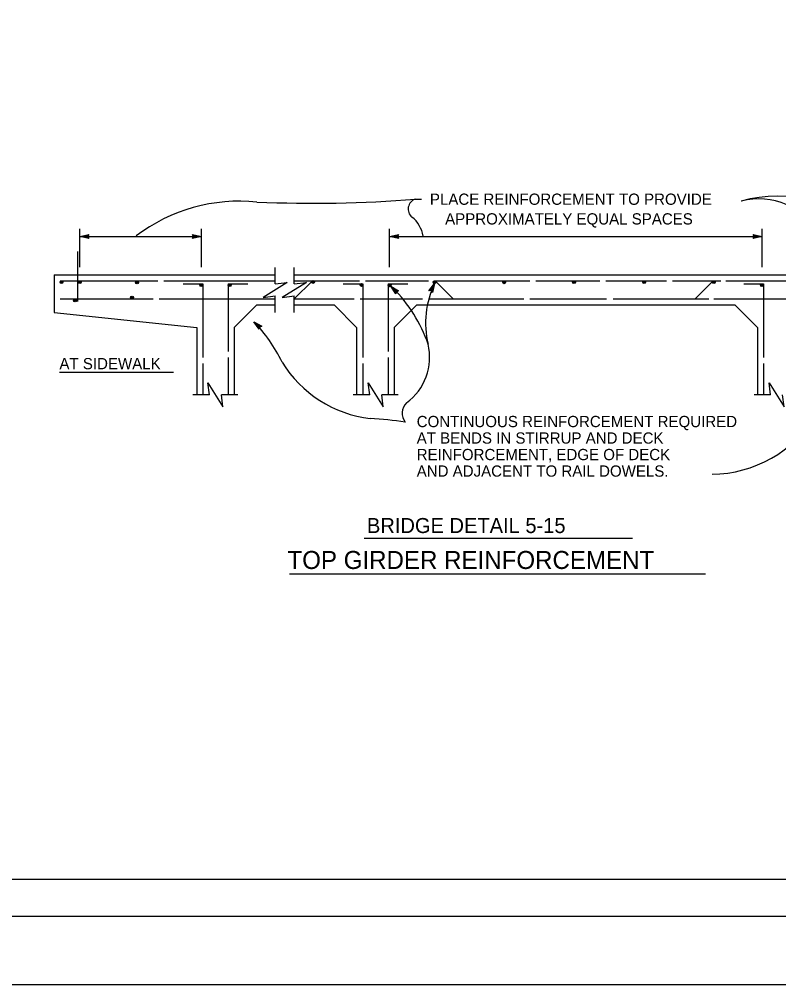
# Model space of a CAD drawing. Extents: x -894 to 866, y -476 to 714.
# Drawn here: x -388 to 118, y -476 to 167 of the extents above; entities that cross this region are included whole.
import ezdxf

# ---------------------------------------------------------------- set-up
doc = ezdxf.new("R2010")
doc.units = 0
for name, color, linetype in [('10 Sheet Format', 7, 'Continuous'), ('56 Stage 3 Anno', 7, 'Continuous'), ('57 Undefined', 7, 'Continuous'), ('60 Nongeo Data', 7, 'Continuous')]:
    doc.layers.add(name, color=color, linetype=linetype)

msp = doc.modelspace()

# ---------------------------------------------------------------- linework, layer by layer
at = {"layer": '10 Sheet Format'}
msp.add_line((-438.75, -406.04), (199.07, -406.04), dxfattribs=at)
for points in [[(-894.04, 713.56), (865.96, 713.56), (865.96, -476.44), (-894.04, -476.44)], [(-863.43, 668.96), (836.57, 668.96), (836.57, -431.04), (-863.43, -431.04)], [(-863.43, 668.96), (836.57, 668.96), (836.57, -431.04), (-863.43, -431.04)]]:
    msp.add_lwpolyline(points, close=True, dxfattribs=at)
at = {"layer": '56 Stage 3 Anno'}
for p, q in [((-124.33, 46.85), (-120.44, 46.76)), ((-348.02, 1.46), (-348.02, 27.06)), ((-266.82, 1.46), (-266.82, 27.06)), ((-141.72, 1.46), (-141.72, 27.06)), ((106.68, 1.46), (106.68, 27.06)), ((-348.02, 22.06), (-342.02, 23.39)), ((-348.02, 22.06), (-266.82, 22.06)), ((-342.02, 20.72), (-348.02, 22.06)), ((-348.02, 22.06), (-348.02, 22.06)), ((-342.24, 21.08), (-346.64, 22.06)), ((-346.63, 22.06), (-342.25, 23.03)), ((-345.26, 22.06), (-342.43, 22.68)), ((-342.47, 21.44), (-345.26, 22.06)), ((-343.88, 22.06), (-342.67, 22.33)), ((-342.65, 21.78), (-343.88, 22.06)), ((-342.02, 23.39), (-342.82, 22.06)), ((-342.82, 22.06), (-342.02, 20.72)), ((-342.02, 23.39), (-342.02, 23.39)), ((-342.02, 20.72), (-342.02, 20.72)), ((-272.02, 22.06), (-272.82, 23.4)), ((-272.82, 23.4), (-272.82, 23.4)), ((-272.82, 23.4), (-266.82, 22.06)), ((-266.82, 22.06), (-272.82, 20.73)), ((-272.82, 20.73), (-272.02, 22.06)), ((-272.82, 20.73), (-272.82, 20.73)), ((-272.6, 23.04), (-268.2, 22.06)), ((-268.21, 22.06), (-272.58, 21.09)), ((-269.58, 22.06), (-272.41, 21.44)), ((-272.37, 22.68), (-269.58, 22.06)), ((-272.19, 22.34), (-270.96, 22.06)), ((-270.96, 22.06), (-272.17, 21.8)), ((-266.82, 22.06), (-266.82, 22.06)), ((-141.72, 22.06), (-135.72, 23.39)), ((-141.72, 22.06), (106.68, 22.06)), ((-135.72, 20.72), (-141.72, 22.06)), ((-141.72, 22.06), (-141.72, 22.06)), ((-135.94, 21.08), (-140.34, 22.06)), ((-140.33, 22.06), (-135.95, 23.03)), ((-138.96, 22.06), (-136.13, 22.68)), ((-136.17, 21.44), (-138.96, 22.06)), ((-137.58, 22.06), (-136.37, 22.33)), ((-136.35, 21.78), (-137.58, 22.06)), ((-135.72, 23.39), (-136.52, 22.06)), ((-136.52, 22.06), (-135.72, 20.72)), ((-135.72, 23.39), (-135.72, 23.39)), ((-135.72, 20.72), (-135.72, 20.72)), ((101.48, 22.06), (100.68, 23.4)), ((100.68, 23.4), (100.68, 23.4)), ((100.68, 23.4), (106.68, 22.06)), ((106.68, 22.06), (100.68, 20.73)), ((100.68, 20.73), (101.48, 22.06)), ((100.68, 20.73), (100.68, 20.73)), ((100.9, 23.04), (105.3, 22.06)), ((105.29, 22.06), (100.91, 21.09)), ((103.92, 22.06), (101.09, 21.44)), ((101.13, 22.68), (103.92, 22.06)), ((101.31, 22.34), (102.54, 22.06)), ((102.54, 22.06), (101.33, 21.8)), ((106.68, 22.06), (106.68, 22.06)), ((-137.39, -16.22), (-140.84, -11.12)), ((-140.84, -11.12), (-140.84, -11.12)), ((-140.84, -11.12), (-135.56, -14.27)), ((-137.31, -15.81), (-139.83, -12.07)), ((-139.82, -12.08), (-135.98, -14.37)), ((-115.42, -14.12), (-111.57, -9.33)), ((-115.01, -14.08), (-112.18, -10.57)), ((-114.58, -14.03), (-112.79, -11.81)), ((-112.79, -11.81), (-113.48, -14.62)), ((-112.18, -10.58), (-113.25, -14.93)), ((-111.57, -9.33), (-113.03, -15.3)), ((-111.57, -9.33), (-111.57, -9.33)), ((-137.23, -15.39), (-138.83, -13.02)), ((-138.83, -13.02), (-136.34, -14.51)), ((-137.12, -15.01), (-137.83, -13.97)), ((-137.83, -13.97), (-136.76, -14.61)), ((-137.06, -14.69), (-137.39, -16.22)), ((-137.39, -16.22), (-137.39, -16.22)), ((-135.56, -14.27), (-137.06, -14.69)), ((-135.56, -14.27), (-135.56, -14.27)), ((-113.87, -13.99), (-115.42, -14.12)), ((-115.42, -14.12), (-115.42, -14.12)), ((-114.19, -14.02), (-113.4, -13.04)), ((-113.03, -15.3), (-113.87, -13.99)), ((-113.4, -13.04), (-113.7, -14.25)), ((-113.03, -15.3), (-113.03, -15.3)), ((-228.38, -39.84), (-232.06, -34.92)), ((-232.06, -34.92), (-232.06, -34.92)), ((-232.06, -34.92), (-226.64, -37.82)), ((-228.31, -39.43), (-231.02, -35.82)), ((-231, -35.82), (-227.05, -37.94)), ((-228.26, -39.01), (-229.97, -36.72)), ((-229.97, -36.72), (-227.42, -38.08)), ((-228.17, -38.63), (-228.92, -37.62)), ((-228.92, -37.62), (-227.83, -38.2)), ((-228.12, -38.31), (-228.38, -39.84)), ((-226.64, -37.82), (-228.12, -38.31)), ((-226.64, -37.82), (-226.64, -37.82)), ((-228.38, -39.84), (-228.38, -39.84))]:
    msp.add_line(p, q, dxfattribs=at)
for centre, radius, start, end in [((-241.52, -68.71), 114.21, 84.18177, 127.11599), ((-193.1, 918.43), 874.29, 267.58508, 274.51178), ((-122.4, 40.28), 6.85, 106.37282, 231.38154), ((116.95, -43.38), 92.19, 45.49563, 105.25013), ((104.28, 0.75), 46.29, 28.75194, 104.49108), ((-139.51, 18.91), 20.53, 9.42439, 51.29077), ((-209.81, -82.51), 99.45, 19.24482, 44.84954), ((-58.58, -35.46), 59.08, 153.75071, 193.98036), ((-152.94, -58.34), 38.02, 306.66068, 13.08326), ((-145.17, -19.94), 79.84, 211.60641, 263.30013), ((-123.49, -95.81), 9.7, 134.04779, 217.68733), ((-171.84, -369.78), 271.11, 81.3732, 86.32954), ((72.27, -53.88), 82.49, 270.68094, 327.99988)]:
    msp.add_arc(centre, radius, start, end, dxfattribs=at)
msp.add_ellipse((-286.61, -108.21), major_axis=(0, 96.57), ratio=0.86739, start_param=5.214005, end_param=5.574089, dxfattribs=at)
at = {"layer": '57 Undefined'}
for p, q in [((-361.51, -68.45), (-285.61, -68.45)), ((-158.42, -178.9), (20.22, -178.9)), ((-208.15, -202.84), (68.93, -202.84))]:
    msp.add_line(p, q, dxfattribs=at)
at = {"layer": '60 Nongeo Data'}
for p, q in [((-349.52, 11.93), (-349.52, -21.21)), ((-217.74, -9.61), (-217.74, 1.39)), ((-205.04, -9.61), (-205.04, 1.39)), ((-365.02, -3.54), (-365.02, -28.54)), ((-365.02, -3.54), (-217.74, -3.54)), ((-205.04, -3.54), (223.48, -3.54)), ((-361.02, -7.54), (-296.02, -7.54)), ((-292.02, -7.54), (-217.74, -7.54)), ((-279.02, -9.54), (-266.02, -9.54)), ((-266.02, -9.54), (-266.02, -58.56)), ((-249.02, -9.54), (-236.02, -9.54)), ((-249.02, -9.54), (-249.02, -54.56)), ((-205.04, -19.54), (-193.04, -7.54)), ((-205.04, -7.54), (-161.62, -7.54)), ((-172.52, -9.54), (-159.52, -9.54)), ((-159.52, -9.54), (-159.52, -58.56)), ((-157.62, -7.54), (-115.72, -7.54)), ((-142.52, -9.54), (-129.52, -9.54)), ((-142.52, -9.54), (-142.52, -54.56)), ((-111.72, -7.54), (-48.17, -7.54)), ((-111.22, -7.54), (-99.22, -19.54)), ((-44.17, -7.54), (-1.62, -7.54)), ((2.38, -7.54), (42.93, -7.54)), ((46.93, -7.54), (79.11, -7.54)), ((61.96, -19.54), (73.96, -7.54)), ((82.46, -7.54), (150.47, -7.54)), ((94.48, -9.54), (107.48, -9.54)), ((107.48, -9.54), (107.48, -58.56)), ((-217.74, -28.61), (-217.74, -17.61)), ((-205.04, -28.61), (-205.04, -17.61)), ((-361.02, -19.54), (-299.02, -19.54)), ((-295.02, -19.54), (-217.74, -19.54)), ((-245.02, -38.54), (-230.02, -23.54)), ((-230.02, -23.54), (-217.74, -23.54)), ((-205.04, -19.54), (-165.21, -19.54)), ((-205.04, -23.54), (-178.52, -23.54)), ((-178.52, -23.54), (-163.52, -38.54)), ((-161.21, -19.54), (-119.72, -19.54)), ((-138.52, -38.54), (-123.52, -23.54)), ((-123.52, -23.54), (88.48, -23.54)), ((-115.72, -19.54), (-52.17, -19.54)), ((-48.17, -19.54), (2.88, -19.54)), ((7.36, -19.54), (70.96, -19.54)), ((74.48, -19.54), (150.3, -19.54)), ((88.48, -23.54), (103.48, -38.54)), ((-365.02, -28.54), (-270.02, -38.54)), ((-270.02, -38.54), (-270.02, -83.54)), ((-245.02, -38.54), (-245.02, -83.54)), ((-163.52, -38.54), (-163.52, -83.54)), ((-138.52, -38.54), (-138.52, -83.54)), ((103.48, -38.54), (103.48, -83.54)), ((-266.02, -62.56), (-266.02, -83.54)), ((-249.02, -58.56), (-249.02, -83.54)), ((-159.52, -62.56), (-159.52, -83.54)), ((-142.52, -58.56), (-142.52, -83.54)), ((107.48, -62.56), (107.48, -83.54)), ((-261.58, -83.54), (-272.58, -83.54)), ((-242.58, -83.54), (-253.58, -83.54)), ((-154.82, -83.54), (-165.82, -83.54)), ((-135.82, -83.54), (-146.82, -83.54)), ((112.15, -83.54), (101.15, -83.54))]:
    msp.add_line(p, q, dxfattribs=at)
for points in [[(-217.74, -9.61), (-209.74, -8.61), (-225.74, -18.61), (-217.74, -17.61)], [(-205.04, -9.61), (-197.04, -8.61), (-213.04, -18.61), (-205.04, -17.61)], [(-261.58, -83.54), (-262.58, -75.54), (-252.58, -91.54), (-253.58, -83.54)], [(-154.82, -83.54), (-155.82, -75.54), (-145.82, -91.54), (-146.82, -83.54)], [(112.15, -83.54), (111.15, -75.54), (121.15, -91.54), (120.15, -83.54)]]:
    msp.add_lwpolyline(points, dxfattribs=at)
for centre, radius in [((-360.08, -8.47), 0.937), ((-360.08, -8.47), 0.825), ((-360.08, -8.47), 0.712), ((-360.08, -8.47), 0.6), ((-360.08, -8.47), 0.487), ((-360.08, -8.47), 0.375), ((-360.08, -8.47), 0.262), ((-360.08, -8.47), 0.112), ((-348, -8.44), 0.937), ((-348, -8.44), 0.825), ((-348, -8.44), 0.712), ((-348, -8.44), 0.6), ((-348, -8.44), 0.487), ((-348, -8.44), 0.375), ((-348, -8.44), 0.262), ((-348, -8.44), 0.112), ((-309.82, -8.58), 0.937), ((-309.82, -8.58), 0.825), ((-309.82, -8.58), 0.712), ((-309.82, -8.58), 0.6), ((-309.82, -8.58), 0.487), ((-309.82, -8.58), 0.375), ((-309.82, -8.58), 0.262), ((-309.82, -8.58), 0.112), ((-266.98, -10.47), 0.937), ((-266.98, -10.47), 0.825), ((-266.98, -10.47), 0.712), ((-266.98, -10.47), 0.6), ((-266.98, -10.47), 0.487), ((-266.98, -10.47), 0.375), ((-266.98, -10.47), 0.262), ((-266.98, -10.47), 0.112), ((-248.13, -10.48), 0.937), ((-248.13, -10.48), 0.825), ((-248.13, -10.48), 0.712), ((-248.13, -10.48), 0.6), ((-248.13, -10.48), 0.487), ((-248.13, -10.48), 0.375), ((-248.13, -10.48), 0.262), ((-248.13, -10.48), 0.112), ((-192.58, -8.32), 0.937), ((-192.58, -8.32), 0.825), ((-192.58, -8.32), 0.712), ((-192.58, -8.32), 0.6), ((-192.58, -8.32), 0.487), ((-192.58, -8.32), 0.375), ((-192.58, -8.32), 0.262), ((-192.58, -8.32), 0.112), ((-160.35, -10.28), 0.937), ((-160.35, -10.28), 0.825), ((-160.35, -10.28), 0.712), ((-160.35, -10.28), 0.6), ((-160.35, -10.28), 0.487), ((-160.35, -10.28), 0.375), ((-160.35, -10.28), 0.262), ((-160.35, -10.28), 0.112), ((-141.58, -10.5), 0.937), ((-141.58, -10.5), 0.825), ((-141.58, -10.5), 0.712), ((-141.58, -10.5), 0.6), ((-141.58, -10.5), 0.487), ((-141.58, -10.5), 0.375), ((-141.58, -10.5), 0.262), ((-141.58, -10.5), 0.112), ((-111.73, -8.38), 0.937), ((-111.73, -8.38), 0.825), ((-111.73, -8.38), 0.712), ((-111.73, -8.38), 0.6), ((-111.73, -8.38), 0.487), ((-111.73, -8.38), 0.375), ((-111.73, -8.38), 0.262), ((-111.73, -8.38), 0.112), ((-65.26, -8.51), 0.937), ((-65.26, -8.51), 0.825), ((-65.26, -8.51), 0.712), ((-65.26, -8.51), 0.6), ((-65.26, -8.51), 0.487), ((-65.26, -8.51), 0.375), ((-65.26, -8.51), 0.262), ((-65.26, -8.51), 0.112), ((-18.74, -8.49), 0.937), ((-18.74, -8.49), 0.825), ((-18.74, -8.49), 0.712), ((-18.74, -8.49), 0.6), ((-18.74, -8.49), 0.487), ((-18.74, -8.49), 0.375), ((-18.74, -8.49), 0.262), ((-18.74, -8.49), 0.112), ((28.03, -8.49), 0.937), ((28.03, -8.49), 0.825), ((28.03, -8.49), 0.712), ((28.03, -8.49), 0.6), ((28.03, -8.49), 0.487), ((28.03, -8.49), 0.375), ((28.03, -8.49), 0.262), ((28.03, -8.49), 0.112), ((74.4, -8.49), 0.937), ((74.4, -8.49), 0.825), ((74.4, -8.49), 0.712), ((74.4, -8.49), 0.6), ((74.4, -8.49), 0.487), ((74.4, -8.49), 0.375), ((74.4, -8.49), 0.262), ((74.4, -8.49), 0.112), ((106.47, -10.49), 0.937), ((106.47, -10.49), 0.825), ((106.47, -10.49), 0.712), ((106.47, -10.49), 0.6), ((106.47, -10.49), 0.487), ((106.47, -10.49), 0.375), ((106.47, -10.49), 0.262), ((106.47, -10.49), 0.112), ((-313.12, -18.64), 0.937), ((-313.12, -18.64), 0.825), ((-313.12, -18.64), 0.712), ((-313.12, -18.64), 0.6), ((-313.12, -18.64), 0.487), ((-313.12, -18.64), 0.375), ((-313.12, -18.64), 0.262), ((-313.12, -18.64), 0.112), ((-351.1, -20.57), 0.937), ((-351.1, -20.57), 0.825), ((-351.1, -20.57), 0.712), ((-351.1, -20.57), 0.6), ((-351.1, -20.57), 0.487), ((-351.1, -20.57), 0.375), ((-351.1, -20.57), 0.262), ((-351.1, -20.57), 0.112)]:
    msp.add_circle(centre, radius, dxfattribs=at)

# ---------------------------------------------------------------- texts
at = {"layer": '57 Undefined'}
for s, height, p in [('PLACE REINFORCEMENT TO PROVIDE', 7.5, (-114.73, 43.08)), ('APPROXIMATELY EQUAL SPACES', 7.5, (-104.59, 29.97)), ('AT SIDEWALK', 7.5, (-361.51, -66.45)), ('CONTINUOUS REINFORCEMENT REQUIRED', 7.5, (-123.53, -105.02)), ('AT BENDS IN STIRRUP AND DECK', 7.5, (-123.53, -116.02)), ('REINFORCEMENT, EDGE OF DECK', 7.5, (-123.53, -127.02)), ('AND ADJACENT TO RAIL DOWELS.', 7.5, (-123.53, -138.02)), ('BRIDGE DETAIL 5-15', 10, (-156.66, -175.56)), ('TOP GIRDER REINFORCEMENT', 12, (-209.6, -199.5))]:
    msp.add_text(s, height=height, dxfattribs=at).set_placement(p)

doc.saveas('drawing.dxf')
